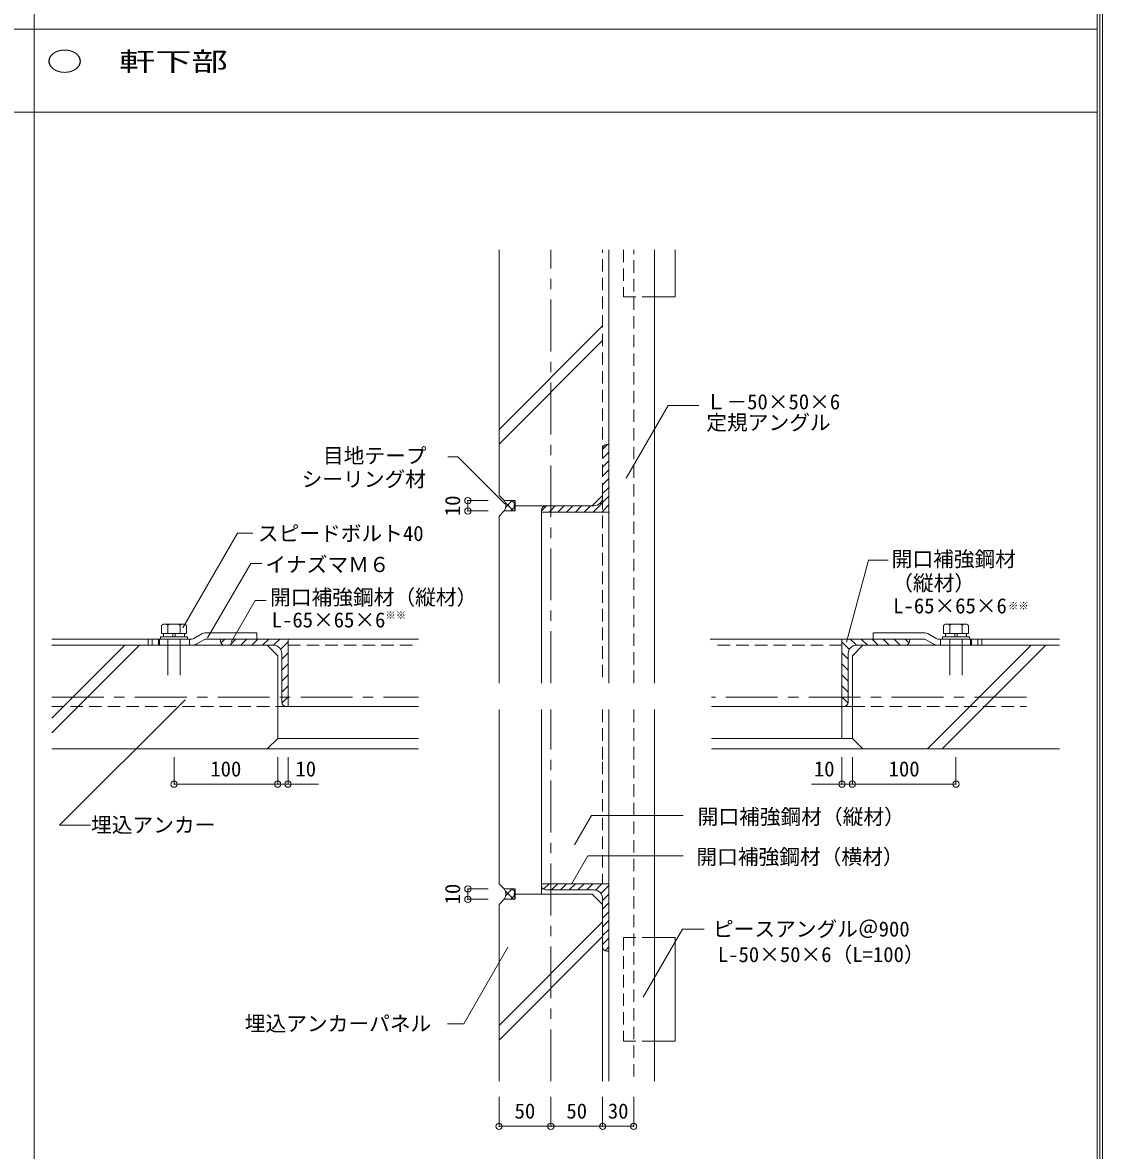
# Model space of a CAD drawing. Units: millimetres at full size, sheet at 1:10. Extents: x -2890 to 2450, y -2020 to 1800.
# Drawn here: x 1408 to 2450, y -411 to 678 of the extents above; entities that cross this region are included whole.
import ezdxf
from ezdxf.enums import TextEntityAlignment as Align

# ---------------------------------------------------------------- set-up
doc = ezdxf.new("R2010")
doc.units = ezdxf.units.MM
doc.header["$LTSCALE"] = 10
doc.header["$PDMODE"] = 32
doc.header["$PDSIZE"] = 6
for name, pattern in [('CHAIN1', [8, 5, -1, 1, -1]), ('DASHED1', [1.8, 1.2, -0.6]), ('DASHED2', [3, 2, -1])]:
    doc.linetypes.add(name, pattern=pattern)
doc.layers.add('0-0', color=7, linetype='Continuous', lineweight=18)
doc.styles.add('ＭＳ ゴシック', font='')
doc.styles.get('ＭＳ ゴシック').set_extended_font_data('MS Gothic')

msp = doc.modelspace()

# ---------------------------------------------------------------- linework, layer by layer
at = {"layer": '0-0'}
for p, q in [((2447.5, -1820), (2447.5, 1797.5)), ((2450, -1820), (2450, 1800)), ((1419, 1795), (1419, -1815)), ((393, 671), (2445, 671)), ((2445, 591), (393, 591)), ((1867.72, 221.26), (1867.72, 458.3)), ((1973.72, 205.26), (1973.72, 458.3)), ((2017.72, 40.19), (2017.72, 458.3)), ((2037.72, 458.3), (2037.72, 412.74)), ((2037.72, 412.74), (2017.74, 412.74)), ((1867.72, 284.82), (1967.72, 384.82)), ((1867.72, 270.68), (1967.72, 370.68)), ((1967.72, 265.46), (1972.52, 270.26)), ((1967.72, 256.98), (1973.72, 262.98)), ((1971.72, 270.26), (1973.72, 270.26)), ((1967.72, 248.49), (1973.72, 254.49)), ((1967.72, 240.01), (1973.72, 246.01)), ((1967.72, 231.52), (1973.72, 237.52)), ((1967.72, 223.04), (1973.72, 229.04)), ((1957.72, 211.26), (1967.72, 221.26)), ((1958.43, 205.26), (1973.72, 220.55)), ((1967.72, 219.76), (1967.72, 221.26)), ((1873.81, 214.2), (1881.75, 206.26)), ((1874.14, 209.91), (1880.49, 216.26)), ((1878.97, 206.26), (1882.38, 209.67)), ((1880.23, 216.26), (1882.59, 213.9)), ((1883.22, 216.26), (1883.22, 206.26)), ((1883.22, 211.26), (1957.72, 211.26)), ((1908.72, 206.46), (1913.52, 211.26)), ((1908.72, 207.26), (1908.72, 205.26)), ((1916.01, 205.26), (1922.01, 211.26)), ((1924.49, 205.26), (1930.49, 211.26)), ((1932.98, 205.26), (1938.98, 211.26)), ((1941.46, 205.26), (1947.46, 211.26)), ((1949.95, 205.26), (1955.95, 211.26)), ((1959.22, 211.26), (1957.72, 211.26)), ((1966.92, 205.26), (1973.72, 212.07)), ((1867.72, 40.19), (1867.72, 201.26)), ((1973.72, 205.26), (1908.72, 205.26)), ((1908.72, 205.26), (1908.72, 40.19)), ((1973.72, 205.26), (1973.72, 40.19)), ((1544.11, 96.96), (1542.01, 95.75)), ((1542.01, 87.96), (1542.01, 95.75)), ((1542.01, 87.96), (1566.21, 87.96)), ((1544.11, 96.96), (1564.11, 96.96)), ((1544.11, 84.96), (1544.11, 87.96)), ((1548.06, 95.96), (1546.33, 96.96)), ((1548.06, 95.96), (1549.8, 96.96)), ((1548.06, 95.96), (1548.06, 87.96)), ((1553.11, 84.96), (1553.11, 87.96)), ((1555.11, 84.96), (1555.11, 87.96)), ((1560.16, 95.96), (1558.43, 96.96)), ((1560.16, 95.96), (1561.9, 96.96)), ((1560.16, 95.96), (1560.16, 87.96)), ((1564.11, 96.96), (1566.21, 95.75)), ((1564.11, 84.96), (1564.11, 87.96)), ((1566.21, 87.96), (1566.21, 95.75)), ((1573.16, 83.09), (1580.31, 87.38)), ((1634.11, 88.66), (1584.94, 88.66)), ((1634.11, 82.66), (1634.11, 88.66)), ((2228.66, 82.66), (2228.66, 88.66)), ((2228.66, 88.66), (2277.83, 88.66)), ((2289.61, 83.09), (2282.46, 87.38)), ((2298.66, 96.96), (2296.56, 95.75)), ((2296.56, 87.96), (2296.56, 95.75)), ((2320.76, 87.96), (2296.56, 87.96)), ((2318.66, 96.96), (2298.66, 96.96)), ((2298.66, 84.96), (2298.66, 87.96)), ((2302.61, 95.96), (2300.88, 96.96)), ((2302.61, 95.96), (2304.34, 96.96)), ((2302.61, 95.96), (2302.61, 87.96)), ((2307.66, 84.96), (2307.66, 87.96)), ((2309.66, 84.96), (2309.66, 87.96)), ((2314.71, 95.96), (2312.98, 96.96)), ((2314.71, 95.96), (2316.44, 96.96)), ((2314.71, 95.96), (2314.71, 87.96)), ((2318.66, 96.96), (2320.76, 95.75)), ((2318.66, 84.96), (2318.66, 87.96)), ((2320.76, 87.96), (2320.76, 95.75)), ((1534.12, 82.66), (1436.32, 82.66)), ((1644.12, 76.66), (1436.32, 76.66)), ((1520.86, 76.66), (1436.32, -7.88)), ((1506.72, 76.66), (1436.32, 6.26)), ((1529.11, 76.66), (1529.11, 82.66)), ((1571.62, 82.66), (1529.11, 82.66)), ((1571.62, 76.66), (1529.11, 76.66)), ((1541.11, 84.96), (1541.11, 82.66)), ((1541.11, 84.96), (1567.11, 84.96)), ((1548.11, 82.64), (1548.11, 47.96)), ((1560.11, 82.64), (1560.11, 47.96)), ((1567.11, 84.96), (1567.11, 82.66)), ((1583.4, 82.23), (1576.25, 77.94)), ((1584.94, 82.66), (1634.11, 82.66)), ((1599.5, 78.95), (1603.21, 82.66)), ((1650.11, 76.66), (1603.11, 76.66)), ((1607.82, 76.66), (1613.82, 82.66)), ((1618.43, 76.66), (1624.43, 82.66)), ((1629.03, 76.66), (1635.03, 82.66)), ((1639.64, 76.66), (1645.64, 82.66)), ((1644.12, 76.66), (1654.12, 66.66)), ((1650.23, 76.64), (1656.25, 82.66)), ((1656.84, 72.65), (1664.11, 79.92)), ((1664.11, 82.66), (1664.11, 17.66)), ((2263.66, 82.66), (2071.6, 82.66)), ((2198.66, 82.66), (2198.66, 17.66)), ((2205.94, 72.65), (2198.66, 79.92)), ((2212.55, 76.64), (2206.53, 82.66)), ((2218.66, 76.66), (2208.66, 66.66)), ((2212.66, 76.66), (2259.66, 76.66)), ((2223.13, 76.66), (2217.13, 82.66)), ((2218.66, 76.66), (2408.65, 76.66)), ((2233.74, 76.66), (2227.74, 82.66)), ((2277.83, 82.66), (2228.66, 82.66)), ((2244.35, 76.66), (2238.35, 82.66)), ((2254.95, 76.66), (2248.95, 82.66)), ((2263.28, 78.95), (2259.56, 82.66)), ((2263.66, 80.66), (2263.66, 82.66)), ((2279.37, 82.23), (2286.52, 77.94)), ((2381.3, 76.66), (2281.3, -23.34)), ((2291.15, 82.66), (2333.66, 82.66)), ((2291.15, 76.66), (2333.66, 76.66)), ((2395.44, 76.66), (2295.44, -23.34)), ((2295.66, 84.96), (2295.66, 82.66)), ((2321.66, 84.96), (2295.66, 84.96)), ((2302.66, 82.64), (2302.66, 47.96)), ((2314.66, 82.64), (2314.66, 47.96)), ((2321.66, 84.96), (2321.66, 82.66)), ((2328.66, 82.66), (2408.65, 82.66)), ((2333.66, 76.66), (2333.66, 82.66)), ((1654.12, 66.66), (1654.12, -13.34)), ((1658.11, 63.32), (1664.11, 69.32)), ((1658.11, 68.66), (1658.11, 21.66)), ((2204.66, 63.32), (2198.66, 69.32)), ((2198.66, 66.66), (2198.66, -13.34)), ((2204.66, 68.66), (2204.66, 21.66)), ((2208.66, 66.66), (2208.66, -13.34)), ((1658.11, 52.71), (1664.11, 58.71)), ((2204.66, 52.71), (2198.66, 58.71)), ((1658.11, 42.1), (1664.11, 48.1)), ((2204.66, 42.1), (2198.66, 48.1)), ((1658.11, 31.5), (1664.11, 37.5)), ((2204.66, 31.5), (2198.66, 37.5)), ((1564.74, 24.14), (1443.73, -96.87)), ((1658.18, 20.95), (1664.11, 26.89)), ((2204.6, 20.95), (2198.66, 26.89)), ((1654.12, 17.66), (1790.13, 17.66)), ((1662.11, 17.66), (1664.11, 17.66)), ((1867.72, 14.6), (1867.72, -153.38)), ((1908.72, 14.6), (1908.72, -153.38)), ((1973.72, 14.6), (1973.72, -343.89)), ((2017.72, 14.6), (2017.72, -35.72)), ((2208.66, 17.66), (2072.65, 17.66)), ((2200.66, 17.66), (2198.66, 17.66)), ((1644.12, -23.34), (1654.12, -13.34)), ((1654.12, -13.34), (1790.13, -13.34)), ((2208.66, -13.34), (2072.65, -13.34)), ((2218.66, -23.34), (2208.66, -13.34)), ((1644.12, -23.34), (1436.32, -23.34)), ((1644.12, -23.34), (1790.13, -23.34)), ((2218.66, -23.34), (2072.65, -23.34)), ((2218.66, -23.34), (2408.65, -23.34)), ((2017.72, -35.72), (2017.72, -343.89)), ((1473.41, -96.87), (1443.73, -96.87)), ((1873.81, -160.45), (1881.75, -168.38)), ((1874.14, -164.73), (1880.49, -158.38)), ((1880.23, -158.38), (1882.56, -160.71)), ((1883.22, -158.38), (1883.22, -168.38)), ((1908.72, -155.38), (1908.72, -153.38)), ((1973.72, -153.38), (1908.72, -153.38)), ((1908.72, -153.38), (1908.72, -163.38)), ((1910.57, -158.75), (1915.95, -153.38)), ((1912.72, -159.38), (1959.22, -159.38)), ((1918.43, -159.38), (1924.43, -153.38)), ((1926.92, -159.38), (1932.92, -153.38)), ((1935.4, -159.38), (1941.4, -153.38)), ((1943.89, -159.38), (1949.89, -153.38)), ((1949.89, -153.38), (1957.72, -153.38)), ((1952.37, -159.38), (1958.37, -153.38)), ((1960.72, -159.51), (1966.86, -153.38)), ((1965.99, -162.73), (1973.72, -155)), ((1973.72, -218.38), (1973.72, -153.38)), ((1867.72, -173.38), (1867.72, -343.89)), ((1878.97, -168.38), (1882.4, -164.95)), ((1883.22, -163.38), (1957.72, -163.38)), ((1957.72, -163.38), (1967.72, -173.38)), ((1967.72, -169.49), (1973.72, -163.49)), ((1967.72, -173.38), (1967.72, -167.88)), ((1967.72, -177.97), (1973.72, -171.97)), ((1967.72, -173.38), (1967.72, -343.89)), ((1967.72, -186.46), (1973.72, -180.46)), ((1867.72, -290.11), (1967.72, -190.11)), ((1967.72, -194.94), (1973.72, -188.94)), ((1867.72, -304.25), (1967.72, -204.25)), ((1967.72, -203.43), (1973.72, -197.43)), ((1967.72, -211.91), (1973.72, -205.91)), ((2037.72, -205.36), (2017.6, -205.36)), ((2037.72, -205.36), (2037.72, -305.36)), ((1970.09, -218.03), (1973.72, -214.4)), ((1971.72, -218.38), (1973.72, -218.38)), ((2037.72, -305.36), (2017.6, -305.36))]:
    msp.add_line(p, q, dxfattribs=at)
at = {"layer": '0-0', "color": 4, "linetype": 'CHAIN1'}
for p, q in [((1917.72, 40.19), (1917.72, 458.3)), ((1436.32, 26.66), (1790.13, 26.66)), ((2376.58, 26.66), (2072.65, 26.66)), ((1917.72, -343.89), (1917.72, 14.6))]:
    msp.add_line(p, q, dxfattribs=at)
at = {"layer": '0-0', "linetype": 'DASHED1'}
for p, q in [((1967.72, 221.26), (1967.72, 458.3)), ((1987.72, 458.3), (1987.72, 412.74)), ((1997.72, 40.19), (1997.72, 458.3)), ((1987.72, 412.74), (2017.72, 412.74)), ((1967.72, 219.76), (1967.72, 40.19)), ((1664.11, 76.66), (1790.13, 76.66)), ((2198.66, 76.66), (2072.65, 76.66)), ((1790.13, 17.66), (1436.17, 17.66)), ((1967.72, 14.6), (1967.72, -35.72)), ((1997.72, 14.6), (1997.72, -343.89)), ((2208.66, 17.66), (2376.58, 17.66)), ((1967.72, -35.72), (1967.72, -153.38)), ((1987.72, -205.36), (1987.72, -305.36)), ((1987.72, -205.36), (2017.72, -205.36)), ((1987.72, -305.36), (2017.72, -305.36))]:
    msp.add_line(p, q, dxfattribs=at)
at = {"layer": '0-0', "color": 4}
for p, q in [((1990.44, 238.04), (2030.89, 308.1)), ((2030.89, 308.1), (2060.5, 308.1)), ((1837.62, 216.26), (1837.62, 206.26)), ((1837.62, 216.26), (1857.3, 216.26)), ((1837.62, 206.26), (1857.3, 206.26)), ((1609.15, 79.84), (1632.35, 120.02)), ((1632.35, 120.02), (1643.13, 120.02)), ((1554.11, -57.31), (1554.11, -31.32)), ((1654.12, -57.31), (1654.12, -31.32)), ((1664.11, -57.31), (1664.11, -31.32)), ((2198.66, -57.31), (2198.66, -31.32)), ((2208.66, -57.31), (2208.66, -31.32)), ((2308.66, -57.31), (2308.66, -31.32)), ((1654.12, -57.31), (1554.11, -57.31)), ((1654.12, -57.31), (1693.65, -57.31)), ((2208.65, -57.31), (2169.12, -57.31)), ((2208.66, -57.31), (2308.66, -57.31)), ((1940.55, -115.95), (1957, -87.45)), ((1957, -87.45), (2045.5, -87.45)), ((1937.68, -153.92), (1953.56, -126.43)), ((1953.56, -126.43), (2045.5, -126.43)), ((1837.62, -158.35), (1837.62, -168.35)), ((1837.62, -158.35), (1857.3, -158.35)), ((1837.62, -168.35), (1857.3, -168.35)), ((2006.94, -262.81), (2044.76, -197.3)), ((2044.76, -197.3), (2065.72, -197.3)), ((1833.64, -288.55), (1876.38, -214.53)), ((1817.9, -288.55), (1833.64, -288.55)), ((1867.72, -387.41), (1867.72, -358.87)), ((1917.72, -387.41), (1917.72, -358.87)), ((1967.72, -387.41), (1967.72, -358.87)), ((1997.72, -387.41), (1997.72, -358.87)), ((1867.72, -387.41), (1917.72, -387.41)), ((1917.72, -387.41), (1967.72, -387.41)), ((1967.72, -387.41), (1997.72, -387.41))]:
    msp.add_line(p, q, dxfattribs=at)
at = {"layer": '0-0', "color": 4, "linetype": 'DASHED1'}
for p, q in [((1533.11, 76.66), (1533.11, 82.66)), ((1540.11, 76.66), (1540.11, 82.66)), ((2322.66, 76.66), (2322.66, 82.66)), ((2329.66, 76.66), (2329.66, 82.66))]:
    msp.add_line(p, q, dxfattribs=at)
at = {"layer": '0-0', "color": 4, "linetype": 'DASHED2'}
for p, q in [((1539.11, 76.66), (1539.11, 82.66)), ((1569.11, 76.66), (1569.11, 82.66)), ((2293.66, 76.66), (2293.66, 82.66)), ((2323.66, 76.66), (2323.66, 82.66))]:
    msp.add_line(p, q, dxfattribs=at)
at = {"layer": '0-0'}
for points in [[(2200, -2015), (2445, -1820), (2445, 1795)], [(1873.23, 213.3), (1828.03, 258.5), (1818.33, 258.5)], [(1867.72, 221.26), (1872.72, 216.26), (1883.22, 216.26)], [(1867.72, 201.26), (1872.72, 206.26), (1883.22, 206.26)], [(1599.11, 80.66), (1599.11, 82.66), (1790.13, 82.66)], [(1867.72, -153.38), (1872.72, -158.38), (1883.22, -158.38)], [(1867.72, -173.38), (1872.72, -168.38), (1883.22, -168.38)]]:
    msp.add_lwpolyline(points, dxfattribs=at)
at = {"layer": '0-0', "color": 4}
for points in [[(1562.52, 93.61), (1615.26, 184.95), (1630.11, 184.95)], [(1586.57, 83.79), (1628.11, 155.75), (1638.89, 155.75)], [(2202.95, 79.83), (2224.1, 158.74), (2243.34, 158.74)]]:
    msp.add_lwpolyline(points, dxfattribs=at)
at = {"layer": '0-0'}
for centre, radius, start, end in [((1971.72, 266.26), 4, 90, 180), ((1959.22, 219.76), 8.5, 270, 0), ((1865.18, 211.3), 9.05, 326.45914, 33.54083), ((1896.48, 211.26), 14.17, 159.33972, 200.66043), ((1912.72, 207.26), 4, 90, 180), ((1584.94, 79.66), 9, 90, 120.96376), ((2277.83, 79.66), 9, 59.03624, 90), ((1571.62, 85.66), 3, 269.99998, 300.96375), ((1571.62, 85.66), 9, 269.99998, 300.96375), ((1584.94, 79.66), 3, 90, 120.96376), ((1603.11, 80.66), 4, 180, 270), ((1650.11, 68.66), 8, 0, 90), ((2212.66, 68.66), 8, 90, 180), ((2259.66, 80.66), 4, 270, 0), ((2277.83, 79.66), 3, 59.03624, 90), ((2291.15, 85.66), 9, 239.03624, 270), ((2291.15, 85.66), 3, 239.03624, 270), ((1662.11, 21.66), 4, 180, 270), ((2200.66, 21.66), 4, 270, 0), ((1865.18, -163.38), 9.05, 326.45914, 33.54083), ((1896.48, -163.35), 14.17, 159.33972, 200.66043), ((1912.72, -155.38), 4, 180, 270), ((1959.22, -167.88), 8.5, 0, 90), ((1971.72, -214.38), 4, 180, 270)]:
    msp.add_arc(centre, radius, start, end, dxfattribs=at)
at = {"layer": '0-0', "color": 4}
for p in [(1837.62, 216.26), (1837.62, 206.26), (1554.11, -57.31), (1654.12, -57.31), (1664.11, -57.31), (2198.66, -57.31), (2208.66, -57.31), (2308.66, -57.31), (1837.62, -158.35), (1837.62, -168.35), (1867.72, -387.41), (1917.72, -387.41), (1967.72, -387.41), (1997.72, -387.41)]:
    msp.add_point(p, dxfattribs=at)

# ---------------------------------------------------------------- texts
at = {"layer": '0-0', "style": 'ＭＳ ゴシック', "width": 1.4}
msp.add_text('○\u3000軒下部', height=18.33, dxfattribs=at).set_placement((1431.05, 625.25), align=Align.BOTTOM_LEFT)
at = {"layer": '0-0', "style": 'ＭＳ ゴシック'}
for s, height, p in [('Ｌ－50×50×6', 14.66, (2067.14, 299.94)), ('定規アングル', 14.66, (2067.76, 279.94)), ('目地テープ', 14.66, (1697.8, 247.89)), ('シーリング材', 14.66, (1677.25, 225.23)), ('スピードボルト40', 14.66, (1635.02, 172.87)), ('イナズマＭ６', 14.66, (1642.18, 142.9)), ('開口補強鋼材', 14.66, (2246.57, 148.22)), ('（縦材）', 14.66, (2247.11, 125.06)), ('開口補強鋼材（縦材）', 14.66, (1646.74, 111.29)), ('L-65×65×6', 14.66, (2248.04, 103.06)), ('※※', 7.331, (1758.02, 99.79)), ('※※', 7.331, (2358.87, 108.87)), ('L-65×65×6', 14.66, (1648.37, 89.47)), ('100', 14.66, (1589.12, -54.31)), ('10', 14.66, (1671.24, -54.31)), ('10', 14.66, (2171.53, -54.31)), ('100', 14.66, (2243.66, -54.31)), ('開口補強鋼材（縦材）', 14.66, (2059.38, -100.43)), ('埋込アンカー', 14.66, (1474.03, -108.36)), ('開口補強鋼材（横材）', 14.66, (2058.13, -139.16)), ('ピースアングル＠900', 14.66, (2074.1, -208.8)), ('L-50×50×6（L=100）', 14.66, (2078.87, -233.43)), ('埋込アンカーパネル', 14.66, (1622.39, -300.03)), ('50', 14.66, (1882.72, -384.41)), ('50', 14.66, (1932.72, -384.41)), ('30', 14.66, (1972.72, -384.41))]:
    msp.add_text(s, height=height, dxfattribs=at).set_placement(p, align=Align.BOTTOM_LEFT)
for p in [(1834.62, 201.26), (1834.62, -173.35)]:
    msp.add_text('10', height=14.66, rotation=90, dxfattribs=at).set_placement(p, align=Align.BOTTOM_LEFT)

doc.saveas('drawing.dxf')
